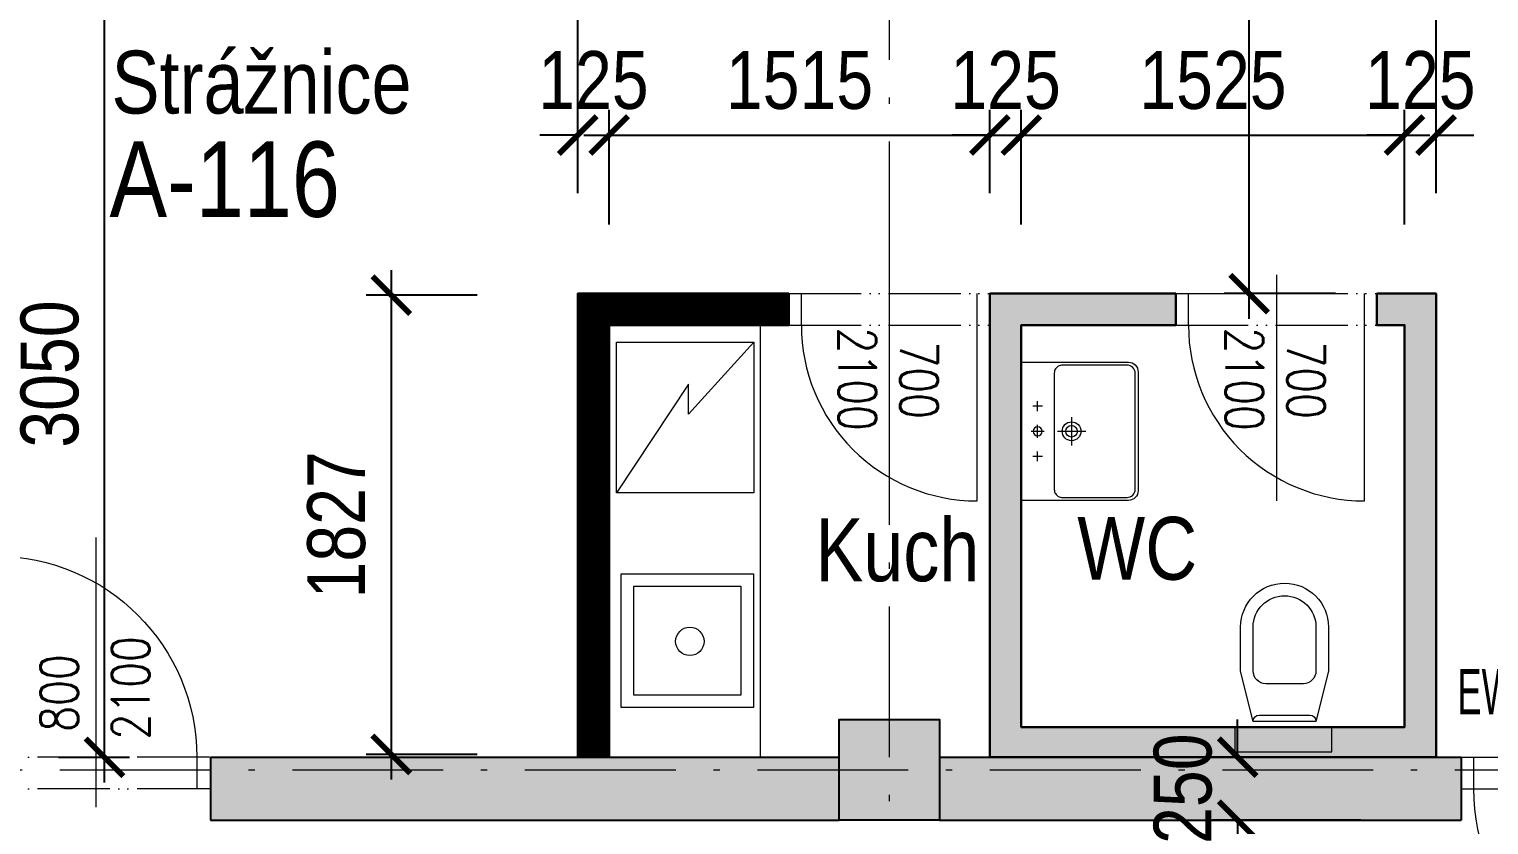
# Model space of a CAD drawing. Header units: millimetres. Extents: x 325046 to 1268204, y 1875583 to 2761998.
# Drawn here: x 708657 to 714463, y 2530674 to 2533840 of the extents above; entities that cross this region are included whole.
import ezdxf

# ---------------------------------------------------------------- set-up
doc = ezdxf.new("R2010")
doc.units = ezdxf.units.MM
doc.header["$LTSCALE"] = 100
doc.header["$PDMODE"] = 65
doc.linetypes.add('ACAD_ISO05W100', pattern=[33, 24, -3, 0, -3, 0, -3])
doc.linetypes.add('ACAD_ISO10W100', pattern=[18.5, 12, -3, 0.5, -3])
for name, color, linetype, lineweight, true_color in [('DVEŘE - POPIS', 7, 'Continuous', 5, 0x008a22), ('INTERIÉR', 7, 'Continuous', 5, 0xa65930), ('otvory', 7, 'Continuous', 20, 0xb30000), ('PO - dveře a odolnosti', 7, 'Continuous', 9, 0xc51645), ('PŘÍČKY - SDK', 7, 'Continuous', 30, 0x6a1174), ('SANITA  - NOVÁ', 7, 'Continuous', 13, 0x3f3fde)]:
    doc.layers.add(name, color=color, linetype=linetype, lineweight=lineweight, true_color=true_color)
for name, color, linetype in [('kóty 100', 5, 'Continuous'), ('PŘÍČKY - ZDĚNÉ', 4, 'Continuous'), ('ČÍSLO MÍSTNOSTI', 4, 'Continuous'), ('ŽB- SLOUPY', 3, 'Continuous')]:
    doc.layers.add(name, color=color, linetype=linetype)
for name, color, linetype, lineweight in [('Objekty - osy', 5, 'ACAD_ISO10W100', 20), ('ŠRAF-YTONG', 54, 'Continuous', 9), ('ŽB - Šraf-prefa', 253, 'Continuous', 13)]:
    doc.layers.add(name, color=color, linetype=linetype, lineweight=lineweight)
doc.layers.add('POPIS MÍSTNOSTÍ', color=7, linetype='Continuous', true_color=0x072bf2)
doc.layers.add('ŠRAF - SDK', color=7, linetype='Continuous', true_color=0xfbe0ee)
doc.styles.add('ARIAL NARROW', font='ARIALN.TTF')
doc.styles.add('FSIMPLEX', font='simplex.shx')
doc.dimstyles.new('100', dxfattribs={"dimscale": 100, "dimtxt": 2.3, "dimasz": 1.5, "dimexe": 1, "dimexo": 4, "dimgap": 1, "dimtad": 1, "dimdec": 0, "dimzin": 0, "dimdsep": 46, "dimtxsty": 'ARIAL NARROW', "dimblk": 'ARCHTICK', "dimcen": 4, "dimdle": 1, "dimclrd": 256, "dimclre": 256, "dimclrt": 7, "dimadec": 0, "dimazin": 0, "dimtfac": 1, "dimtdec": 0, "dimtix": 1, "dimtofl": 0, "dimtmove": 0, "dimatfit": 2, "dimldrblk": 'OBLIQUE', "dimfxl": 1, "dimtolj": 1, "dimtzin": 0, "dimlwd": -1, "dimlwe": -1, "dimarcsym": 1})

# ---------------------------------------------------------------- blocks, each defined once
blk = doc.blocks.new('_ARCHTICK')
at = {"color": 0, "linetype": 'ByBlock', "const_width": 0.15}
blk.add_lwpolyline([(-0.5, -0.5), (0.5, 0.5)], dxfattribs=at)
blk = doc.blocks.new('*D483')
at = {"layer": 'Defpoints', "color": 0, "ltscale": 100, "transparency": 16777216}
for p in [(713464.2, 2530942.7), (714353.7, 2530942.7), (714353.7, 2530692.7)]:
    blk.add_point(p, dxfattribs=at)
at = {"layer": 'kóty 100', "ltscale": 100, "transparency": 16777216}
for p, q in [((713464.2, 2530942.7), (713464.2, 2531092.7)), ((713953.7, 2530942.7), (713364.2, 2530942.7)), ((713953.7, 2530692.7), (713364.2, 2530692.7)), ((713464.2, 2530692.7), (713464.2, 2530542.7))]:
    blk.add_line(p, q, dxfattribs=at)
at = {"layer": 'kóty 100', "ltscale": 100, "transparency": 16777216, "xscale": 150, "yscale": 150, "zscale": 150}
for p, rotation in [((713464.2, 2530942.7), 270), ((713464.2, 2530692.7), 90)]:
    blk.add_blockref('_ARCHTICK', p, dxfattribs=dict(at, rotation=rotation))
at = {"layer": 'kóty 100', "color": 7, "ltscale": 100, "transparency": 16777216, "insert": (713246.8, 2530817.7), "char_height": 230, "attachment_point": 5, "rotation": 90, "style": 'ARIAL NARROW'}
blk.add_mtext('\\A1;250', dxfattribs=at)
blk = doc.blocks.new('_Oblique')
at = {"color": 0, "lineweight": -2}
blk.add_line((-0.5, -0.5), (0.5, 0.5), dxfattribs=at)
blk = doc.blocks.new('*D484')
at = {"layer": 'Defpoints', "color": 0, "ltscale": 100, "transparency": 16777216}
for p in [(713510.1, 2536047.7), (714050.3, 2536047.7), (714253.5, 2532787.7)]:
    blk.add_point(p, dxfattribs=at)
at = {"layer": 'kóty 100', "ltscale": 100, "transparency": 16777216}
for p, q in [((713510.1, 2532687.7), (713510.1, 2536147.7)), ((713650.3, 2536047.7), (713410.1, 2536047.7)), ((713853.5, 2532787.7), (713410.1, 2532787.7))]:
    blk.add_line(p, q, dxfattribs=at)
at = {"layer": 'kóty 100', "ltscale": 100, "transparency": 16777216, "xscale": 150, "yscale": 150, "zscale": 150}
for p, rotation in [((713510.1, 2536047.7), 90), ((713510.1, 2532787.7), 270)]:
    blk.add_blockref('_ARCHTICK', p, dxfattribs=dict(at, rotation=rotation))
at = {"layer": 'kóty 100', "color": 7, "ltscale": 100, "transparency": 16777216, "insert": (713235.7, 2534428.8), "char_height": 230, "attachment_point": 5, "rotation": 90, "style": 'ARIAL NARROW'}
blk.add_mtext('\\A1;3260', dxfattribs=at)
blk = doc.blocks.new('A$C2DA8013F')
at = {"layer": 'otvory', "linetype": 'ACAD_ISO05W100', "ltscale": 0.12}
for p, q in [((874.6, 0), (874.6, 900)), ((999.6, 0), (999.6, 900))]:
    blk.add_line(p, q, dxfattribs=at)
at = {"layer": 'otvory'}
for p, q in [((74.6, 850), (999.6, 850)), ((874.6, 50), (999.6, 50))]:
    blk.add_line(p, q, dxfattribs=at)
at = {"layer": 'otvory', "ltscale": 2, "transparency": 33554687}
blk.add_line((1073.7, 450), (0, 450), dxfattribs=at)
blk.add_arc((874.6, 850), 800, 180, 270, dxfattribs=at)
blk = doc.blocks.new('*D1523')
at = {"layer": 'Defpoints', "color": 0, "ltscale": 100, "transparency": 16777216}
for p in [(712278.7, 2530692.7), (714353.7, 2530692.7), (712278.7, 2529744.4)]:
    blk.add_point(p, dxfattribs=at)
at = {"layer": 'kóty 100', "ltscale": 100, "transparency": 16777216}
for p, q in [((712278.7, 2530292.7), (712278.7, 2529644.4)), ((714353.7, 2530292.7), (714353.7, 2529644.4)), ((714453.7, 2529744.4), (712178.7, 2529744.4))]:
    blk.add_line(p, q, dxfattribs=at)
at = {"layer": 'kóty 100', "ltscale": 100, "transparency": 16777216, "xscale": 150, "yscale": 150, "zscale": 150, "rotation": 180}
blk.add_blockref('_ARCHTICK', (712278.7, 2529744.4), dxfattribs=at)
at = {"layer": 'kóty 100', "ltscale": 100, "transparency": 16777216, "xscale": 150, "yscale": 150, "zscale": 150}
blk.add_blockref('_ARCHTICK', (714353.7, 2529744.4), dxfattribs=at)
at = {"layer": 'kóty 100', "color": 7, "ltscale": 100, "transparency": 16777216, "insert": (713316.2, 2529961.8), "char_height": 230, "attachment_point": 5, "style": 'ARIAL NARROW'}
blk.add_mtext('\\A1;2075', dxfattribs=at)
blk = doc.blocks.new('*D1524')
at = {"layer": 'Defpoints', "color": 0, "ltscale": 100, "transparency": 16777216}
for p in [(709377.7, 2530692.7), (711878.7, 2530692.7), (709377.7, 2529744.4)]:
    blk.add_point(p, dxfattribs=at)
at = {"layer": 'kóty 100', "ltscale": 100, "transparency": 16777216}
for p, q in [((709377.7, 2530292.7), (709377.7, 2529644.4)), ((711878.7, 2530292.7), (711878.7, 2529644.4)), ((711978.7, 2529744.4), (709277.7, 2529744.4))]:
    blk.add_line(p, q, dxfattribs=at)
at = {"layer": 'kóty 100', "ltscale": 100, "transparency": 16777216, "xscale": 150, "yscale": 150, "zscale": 150, "rotation": 180}
blk.add_blockref('_ARCHTICK', (709377.7, 2529744.4), dxfattribs=at)
at = {"layer": 'kóty 100', "ltscale": 100, "transparency": 16777216, "xscale": 150, "yscale": 150, "zscale": 150}
blk.add_blockref('_ARCHTICK', (711878.7, 2529744.4), dxfattribs=at)
at = {"layer": 'kóty 100', "color": 7, "ltscale": 100, "transparency": 16777216, "insert": (710628.2, 2529961.8), "char_height": 230, "attachment_point": 5, "style": 'ARIAL NARROW'}
blk.add_mtext('\\A1;2501', dxfattribs=at)
blk = doc.blocks.new('*D1525')
at = {"layer": 'Defpoints', "color": 0, "ltscale": 100, "transparency": 16777216}
for p in [(708473.7, 2530692.7), (709373.7, 2530692.7), (708473.7, 2529744.4)]:
    blk.add_point(p, dxfattribs=at)
at = {"layer": 'kóty 100', "ltscale": 100, "transparency": 16777216}
for p, q in [((708473.7, 2530292.7), (708473.7, 2529644.4)), ((709373.7, 2530292.7), (709373.7, 2529644.4)), ((709473.7, 2529744.4), (708373.7, 2529744.4))]:
    blk.add_line(p, q, dxfattribs=at)
at = {"layer": 'kóty 100', "ltscale": 100, "transparency": 16777216, "xscale": 150, "yscale": 150, "zscale": 150, "rotation": 180}
blk.add_blockref('_ARCHTICK', (708473.7, 2529744.4), dxfattribs=at)
at = {"layer": 'kóty 100', "ltscale": 100, "transparency": 16777216, "xscale": 150, "yscale": 150, "zscale": 150}
blk.add_blockref('_ARCHTICK', (709373.7, 2529744.4), dxfattribs=at)
at = {"layer": 'kóty 100', "color": 7, "ltscale": 100, "transparency": 16777216, "insert": (708923.7, 2529961.8), "char_height": 230, "attachment_point": 5, "style": 'ARIAL NARROW'}
blk.add_mtext('\\A1;900', dxfattribs=at)
blk = doc.blocks.new('A$C2DFD14CC')
at = {"layer": 'otvory', "linetype": 'ACAD_ISO05W100', "ltscale": 0.12}
for p, q in [((75, 0), (75, 800)), ((200, 0), (200, 800))]:
    blk.add_line(p, q, dxfattribs=at)
at = {"layer": 'otvory'}
for p, q in [((900, 750), (75, 750)), ((200, 50), (75, 50))]:
    blk.add_line(p, q, dxfattribs=at)
at = {"layer": 'otvory', "ltscale": 2, "transparency": 33554687}
blk.add_line((0, 400), (900, 400), dxfattribs=at)
blk.add_arc((200, 750), 700, 270, 0, dxfattribs=at)
blk = doc.blocks.new('umyvadlo')
for points in [[(-100, -84.5), (-100, -65), (-100, -45.5)], [(0, -38.8), (0, -91.2)], [(100, -84.5), (100, -65), (100, -45.5)], [(-80.5, -65), (-100, -65), (-119.5, -65)], [(26.2, -65), (-26.2, -65)], [(119.5, -65), (100, -65), (80.5, -65)], [(0, -143.8), (0, -256.2)], [(-56.2, -200), (56.2, -200)]]:
    blk.add_lwpolyline(points)
for points in [[(275, 0), (275, 0), (-275, 0), (-275, 0)], [(-275, 0), (-275, 0), (-275, -418.8), (-275, -418.8)], [(275, -418.8), (275, -418.8), (275, 0), (275, 0)], [(-275, -418.8), (-275, -418.8), (-275, -427.1), (-275, -427.1)], [(-275, -427.1), (-274.5, -436.8), (-270.6, -446.1), (-263.9, -453.1)], [(-263.9, -453.1), (-256.6, -460.7), (-246.3, -465), (-235.7, -465)], [(235.7, -465), (246.2, -465), (256.6, -460.7), (263.9, -453.1)], [(263.9, -453.1), (270.6, -446.1), (274.5, -436.8), (275, -427.1)], [(275, -427.1), (275, -427.1), (275, -418.8), (275, -418.8)], [(-235.7, -465), (-235.7, -465), (0, -465), (0, -465)], [(0, -465), (0, -465), (235.7, -465), (235.7, -465)]]:
    blk.add_open_spline(points, degree=3)
for points, knots in [([(17.5, -65), (17.5, -55.3), (9.7, -47.5), (0, -47.5), (-9.7, -47.5), (-17.5, -55.3), (-17.5, -65), (-17.5, -74.7), (-9.7, -82.5), (0, -82.5), (9.7, -82.5), (17.5, -74.7), (17.5, -65)], [0, 0, 0, 0, 1, 1, 1, 2, 2, 2, 3, 3, 3, 4, 4, 4, 4]), ([(0, -453.3), (0, -453.3), (231, -453.3), (231, -453.3), (248.9, -453.3), (263.3, -438.4), (263.3, -420.6), (263.3, -420.6), (263.3, -170.8), (263.3, -170.8), (263.3, -170.8), (263.3, -164.8), (263.3, -164.8), (263.3, -158.4), (262.3, -152.5), (259, -147), (256.3, -142.6), (252.5, -138.7), (248.1, -135.9), (243.2, -132.8), (237.7, -131.5), (231.9, -131.4), (231.9, -131.4), (231.9, -131.4), (231.9, -131.4), (231.9, -131.4), (0, -131.4), (0, -131.4), (0, -131.4), (0, -131.4), (0, -131.4), (0, -131.4), (-231.9, -131.4), (-231.9, -131.4), (-231.9, -131.4), (-231.9, -131.4), (-231.9, -131.4), (-237.7, -131.5), (-243.2, -132.8), (-248.1, -135.9), (-252.5, -138.7), (-256.3, -142.6), (-259, -147), (-262.3, -152.5), (-263.3, -158.4), (-263.3, -164.8), (-263.3, -164.8), (-263.3, -170.8), (-263.3, -170.8), (-263.3, -170.8), (-263.3, -420.6), (-263.3, -420.6), (-263.3, -438.4), (-248.9, -453.3), (-231, -453.3), (-231, -453.3), (0, -453.3), (0, -453.3)], [0, 0, 0, 0, 1, 1, 1, 2, 2, 2, 3, 3, 3, 4, 4, 4, 5, 5, 5, 6, 6, 6, 7, 7, 7, 8, 8, 8, 9, 9, 9, 10, 10, 10, 11, 11, 11, 12, 12, 12, 13, 13, 13, 14, 14, 14, 15, 15, 15, 16, 16, 16, 17, 17, 17, 18, 18, 18, 19, 19, 19, 19]), ([(-37.5, -200), (-37.5, -179.3), (-20.7, -162.5), (0, -162.5), (20.7, -162.5), (37.5, -179.3), (37.5, -200), (37.5, -220.7), (20.7, -237.5), (0, -237.5), (-20.7, -237.5), (-37.5, -220.7), (-37.5, -200)], [0, 0, 0, 0, 1, 1, 1, 2, 2, 2, 3, 3, 3, 4, 4, 4, 4]), ([(-23, -200), (-23, -187.3), (-12.7, -177), (0, -177), (12.7, -177), (23, -187.3), (23, -200), (23, -212.7), (12.7, -223), (0, -223), (-12.7, -223), (-23, -212.7), (-23, -200)], [0, 0, 0, 0, 1, 1, 1, 2, 2, 2, 3, 3, 3, 4, 4, 4, 4])]:
    blk.add_open_spline(points, degree=3, knots=knots)
blk = doc.blocks.new('A$C32F32A5B')
at = {"layer": 'SANITA  - NOVÁ', "ltscale": 2, "transparency": 33554687}
for p, q in [((0, 0), (0, 98.3)), ((0, 98.3), (386.6, 98.3)), ((386.6, 98.3), (386.6, 0)), ((386.6, 0), (0, 0))]:
    blk.add_line(p, q, dxfattribs=at)
for points in [[(313.1, 120.8), (363.1, 320.8), (363.1, 495.8, 1), (13.1, 495.8), (13.1, 320.8), (63.1, 120.8)], [(113.1, 270.8), (263.1, 270.8, 0.41), (313.1, 320.8), (313.1, 495.8, 1), (63.1, 495.8), (63.1, 320.8, 0.41), (113.1, 270.8)], [(63.1, 120.8), (313.1, 120.8, 0.41), (288.1, 145.8), (88.1, 145.8, 0.41), (63.1, 120.8)]]:
    blk.add_lwpolyline(points, format="xyb", dxfattribs=at)
blk = doc.blocks.new('*D1576')
at = {"layer": 'Defpoints', "color": 0, "linetype": 'ByBlock', "ltscale": 100, "transparency": 16777216}
for p in [(708373.7, 2534835.6), (708373.7, 2533992.7), (710838.7, 2532787.7)]:
    blk.add_point(p, dxfattribs=at)
at = {"layer": 'kóty 100', "linetype": 'ByBlock', "ltscale": 100, "transparency": 16777216}
for p, q in [((708373.7, 2534392.7), (708373.7, 2534935.6)), ((710838.7, 2533187.7), (710838.7, 2534935.6)), ((710938.7, 2534835.6), (708273.7, 2534835.6))]:
    blk.add_line(p, q, dxfattribs=at)
at = {"layer": 'kóty 100', "linetype": 'ByBlock', "ltscale": 100, "transparency": 16777216, "xscale": 150, "yscale": 150, "zscale": 150, "rotation": 180}
blk.add_blockref('_ARCHTICK', (708373.7, 2534835.6), dxfattribs=at)
at = {"layer": 'kóty 100', "linetype": 'ByBlock', "ltscale": 100, "transparency": 16777216, "xscale": 150, "yscale": 150, "zscale": 150}
blk.add_blockref('_ARCHTICK', (710838.7, 2534835.6), dxfattribs=at)
at = {"layer": 'kóty 100', "color": 7, "linetype": 'ByBlock', "ltscale": 100, "transparency": 16777216, "insert": (709606.2, 2535053.1), "char_height": 230, "attachment_point": 5, "style": 'ARIAL NARROW'}
blk.add_mtext('\\A1;2465', dxfattribs=at)
blk = doc.blocks.new('*D1577')
at = {"layer": 'Defpoints', "color": 0, "linetype": 'ByBlock', "ltscale": 100, "transparency": 16777216}
for p in [(714253.5, 2534835.6), (710838.7, 2532787.7), (714253.5, 2532787.7)]:
    blk.add_point(p, dxfattribs=at)
at = {"layer": 'kóty 100', "linetype": 'ByBlock', "ltscale": 100, "transparency": 16777216}
for p, q in [((710838.7, 2533187.7), (710838.7, 2534935.6)), ((714253.5, 2533187.7), (714253.5, 2534935.6)), ((710738.7, 2534835.6), (714353.5, 2534835.6))]:
    blk.add_line(p, q, dxfattribs=at)
at = {"layer": 'kóty 100', "linetype": 'ByBlock', "ltscale": 100, "transparency": 16777216, "xscale": 150, "yscale": 150, "zscale": 150, "rotation": 180}
blk.add_blockref('_ARCHTICK', (710838.7, 2534835.6), dxfattribs=at)
at = {"layer": 'kóty 100', "linetype": 'ByBlock', "ltscale": 100, "transparency": 16777216, "xscale": 150, "yscale": 150, "zscale": 150}
blk.add_blockref('_ARCHTICK', (714253.5, 2534835.6), dxfattribs=at)
at = {"layer": 'kóty 100', "color": 7, "linetype": 'ByBlock', "ltscale": 100, "transparency": 16777216, "insert": (712546.1, 2535053.1), "char_height": 230, "attachment_point": 5, "style": 'ARIAL NARROW'}
blk.add_mtext('\\A1;3415', dxfattribs=at)
blk = doc.blocks.new('*D1578')
at = {"layer": 'Defpoints', "color": 0, "linetype": 'ByBlock', "ltscale": 100, "transparency": 16777216}
for p in [(715353.7, 2534835.6), (714253.5, 2532787.7), (715353.7, 2532450.6)]:
    blk.add_point(p, dxfattribs=at)
at = {"layer": 'kóty 100', "linetype": 'ByBlock', "ltscale": 100, "transparency": 16777216}
for p, q in [((714253.5, 2533187.7), (714253.5, 2534935.6)), ((715353.7, 2532850.6), (715353.7, 2534935.6)), ((714153.5, 2534835.6), (715453.7, 2534835.6))]:
    blk.add_line(p, q, dxfattribs=at)
at = {"layer": 'kóty 100', "linetype": 'ByBlock', "ltscale": 100, "transparency": 16777216, "xscale": 150, "yscale": 150, "zscale": 150, "rotation": 180}
blk.add_blockref('_ARCHTICK', (714253.5, 2534835.6), dxfattribs=at)
at = {"layer": 'kóty 100', "linetype": 'ByBlock', "ltscale": 100, "transparency": 16777216, "xscale": 150, "yscale": 150, "zscale": 150}
blk.add_blockref('_ARCHTICK', (715353.7, 2534835.6), dxfattribs=at)
at = {"layer": 'kóty 100', "color": 7, "linetype": 'ByBlock', "ltscale": 100, "transparency": 16777216, "insert": (714803.6, 2535053.1), "char_height": 230, "attachment_point": 5, "style": 'ARIAL NARROW'}
blk.add_mtext('\\A1;1100', dxfattribs=at)
blk = doc.blocks.new('*D1579')
at = {"layer": 'Defpoints', "color": 0, "linetype": 'ByBlock', "ltscale": 100, "transparency": 16777216}
for p in [(710963.7, 2533418.7), (710838.7, 2532787.7), (710963.7, 2532662.7)]:
    blk.add_point(p, dxfattribs=at)
at = {"layer": 'kóty 100', "linetype": 'ByBlock', "ltscale": 100, "transparency": 16777216}
for p, q in [((710838.7, 2533187.7), (710838.7, 2533518.7)), ((710963.7, 2533062.7), (710963.7, 2533518.7)), ((710838.7, 2533418.7), (710688.7, 2533418.7)), ((710963.7, 2533418.7), (711113.7, 2533418.7))]:
    blk.add_line(p, q, dxfattribs=at)
at = {"layer": 'kóty 100', "linetype": 'ByBlock', "ltscale": 100, "transparency": 16777216, "xscale": 150, "yscale": 150, "zscale": 150}
blk.add_blockref('_ARCHTICK', (710838.7, 2533418.7), dxfattribs=at)
at = {"layer": 'kóty 100', "linetype": 'ByBlock', "ltscale": 100, "transparency": 16777216, "xscale": 150, "yscale": 150, "zscale": 150, "rotation": 180}
blk.add_blockref('_ARCHTICK', (710963.7, 2533418.7), dxfattribs=at)
at = {"layer": 'kóty 100', "color": 7, "linetype": 'ByBlock', "ltscale": 100, "transparency": 16777216, "insert": (710901.2, 2533636.1), "char_height": 230, "attachment_point": 5, "style": 'ARIAL NARROW'}
blk.add_mtext('\\A1;125', dxfattribs=at)
blk = doc.blocks.new('*D1580')
at = {"layer": 'Defpoints', "color": 0, "linetype": 'ByBlock', "ltscale": 100, "transparency": 16777216}
for p in [(712478.5, 2533418.7), (712478.5, 2532787.7), (710963.7, 2532662.7)]:
    blk.add_point(p, dxfattribs=at)
at = {"layer": 'kóty 100', "linetype": 'ByBlock', "ltscale": 100, "transparency": 16777216}
for p, q in [((710963.7, 2533062.7), (710963.7, 2533518.7)), ((712478.5, 2533187.7), (712478.5, 2533518.7)), ((710863.7, 2533418.7), (712578.5, 2533418.7))]:
    blk.add_line(p, q, dxfattribs=at)
at = {"layer": 'kóty 100', "linetype": 'ByBlock', "ltscale": 100, "transparency": 16777216, "xscale": 150, "yscale": 150, "zscale": 150, "rotation": 180}
blk.add_blockref('_ARCHTICK', (710963.7, 2533418.7), dxfattribs=at)
at = {"layer": 'kóty 100', "linetype": 'ByBlock', "ltscale": 100, "transparency": 16777216, "xscale": 150, "yscale": 150, "zscale": 150}
blk.add_blockref('_ARCHTICK', (712478.5, 2533418.7), dxfattribs=at)
at = {"layer": 'kóty 100', "color": 7, "linetype": 'ByBlock', "ltscale": 100, "transparency": 16777216, "insert": (711721.1, 2533636.1), "char_height": 230, "attachment_point": 5, "style": 'ARIAL NARROW'}
blk.add_mtext('\\A1;1515', dxfattribs=at)
blk = doc.blocks.new('*D1581')
at = {"layer": 'Defpoints', "color": 0, "linetype": 'ByBlock', "ltscale": 100, "transparency": 16777216}
for p in [(712603.5, 2533418.7), (712478.5, 2532787.7), (712603.5, 2532662.7)]:
    blk.add_point(p, dxfattribs=at)
at = {"layer": 'kóty 100', "linetype": 'ByBlock', "ltscale": 100, "transparency": 16777216}
for p, q in [((712478.5, 2533187.7), (712478.5, 2533518.7)), ((712603.5, 2533062.7), (712603.5, 2533518.7)), ((712478.5, 2533418.7), (712328.5, 2533418.7)), ((712603.5, 2533418.7), (712753.5, 2533418.7))]:
    blk.add_line(p, q, dxfattribs=at)
at = {"layer": 'kóty 100', "linetype": 'ByBlock', "ltscale": 100, "transparency": 16777216, "xscale": 150, "yscale": 150, "zscale": 150}
blk.add_blockref('_ARCHTICK', (712478.5, 2533418.7), dxfattribs=at)
at = {"layer": 'kóty 100', "linetype": 'ByBlock', "ltscale": 100, "transparency": 16777216, "xscale": 150, "yscale": 150, "zscale": 150, "rotation": 180}
blk.add_blockref('_ARCHTICK', (712603.5, 2533418.7), dxfattribs=at)
at = {"layer": 'kóty 100', "color": 7, "linetype": 'ByBlock', "ltscale": 100, "transparency": 16777216, "insert": (712541, 2533636.1), "char_height": 230, "attachment_point": 5, "style": 'ARIAL NARROW'}
blk.add_mtext('\\A1;125', dxfattribs=at)
blk = doc.blocks.new('*D1582')
at = {"layer": 'Defpoints', "color": 0, "linetype": 'ByBlock', "ltscale": 100, "transparency": 16777216}
for p in [(714128.5, 2533418.7), (712603.5, 2532662.7), (714128.5, 2532662.7)]:
    blk.add_point(p, dxfattribs=at)
at = {"layer": 'kóty 100', "linetype": 'ByBlock', "ltscale": 100, "transparency": 16777216}
for p, q in [((712603.5, 2533062.7), (712603.5, 2533518.7)), ((714128.5, 2533062.7), (714128.5, 2533518.7)), ((712503.5, 2533418.7), (714228.5, 2533418.7))]:
    blk.add_line(p, q, dxfattribs=at)
at = {"layer": 'kóty 100', "linetype": 'ByBlock', "ltscale": 100, "transparency": 16777216, "xscale": 150, "yscale": 150, "zscale": 150, "rotation": 180}
blk.add_blockref('_ARCHTICK', (712603.5, 2533418.7), dxfattribs=at)
at = {"layer": 'kóty 100', "linetype": 'ByBlock', "ltscale": 100, "transparency": 16777216, "xscale": 150, "yscale": 150, "zscale": 150}
blk.add_blockref('_ARCHTICK', (714128.5, 2533418.7), dxfattribs=at)
at = {"layer": 'kóty 100', "color": 7, "linetype": 'ByBlock', "ltscale": 100, "transparency": 16777216, "insert": (713366, 2533636.1), "char_height": 230, "attachment_point": 5, "style": 'ARIAL NARROW'}
blk.add_mtext('\\A1;1525', dxfattribs=at)
blk = doc.blocks.new('*D1583')
at = {"layer": 'Defpoints', "color": 0, "linetype": 'ByBlock', "ltscale": 100, "transparency": 16777216}
for p in [(714253.5, 2533418.7), (714253.5, 2532787.7), (714128.5, 2532662.7)]:
    blk.add_point(p, dxfattribs=at)
at = {"layer": 'kóty 100', "linetype": 'ByBlock', "ltscale": 100, "transparency": 16777216}
for p, q in [((714128.5, 2533062.7), (714128.5, 2533518.7)), ((714253.5, 2533187.7), (714253.5, 2533518.7)), ((714128.5, 2533418.7), (713978.5, 2533418.7)), ((714253.5, 2533418.7), (714403.5, 2533418.7))]:
    blk.add_line(p, q, dxfattribs=at)
at = {"layer": 'kóty 100', "linetype": 'ByBlock', "ltscale": 100, "transparency": 16777216, "xscale": 150, "yscale": 150, "zscale": 150}
blk.add_blockref('_ARCHTICK', (714128.5, 2533418.7), dxfattribs=at)
at = {"layer": 'kóty 100', "linetype": 'ByBlock', "ltscale": 100, "transparency": 16777216, "xscale": 150, "yscale": 150, "zscale": 150, "rotation": 180}
blk.add_blockref('_ARCHTICK', (714253.5, 2533418.7), dxfattribs=at)
at = {"layer": 'kóty 100', "color": 7, "linetype": 'ByBlock', "ltscale": 100, "transparency": 16777216, "insert": (714191, 2533636.1), "char_height": 230, "attachment_point": 5, "style": 'ARIAL NARROW'}
blk.add_mtext('\\A1;125', dxfattribs=at)
blk = doc.blocks.new('*D1584')
at = {"layer": 'Defpoints', "color": 0, "linetype": 'ByBlock', "ltscale": 100, "transparency": 16777216}
for p in [(710838.7, 2532781.4), (710096.8, 2530953.9), (710838.7, 2530953.9)]:
    blk.add_point(p, dxfattribs=at)
at = {"layer": 'kóty 100', "linetype": 'ByBlock', "ltscale": 100, "transparency": 16777216}
for p, q in [((710096.8, 2532881.4), (710096.8, 2530853.9)), ((710438.7, 2532781.4), (709996.8, 2532781.4)), ((710438.7, 2530953.9), (709996.8, 2530953.9))]:
    blk.add_line(p, q, dxfattribs=at)
at = {"layer": 'kóty 100', "linetype": 'ByBlock', "ltscale": 100, "transparency": 16777216, "xscale": 150, "yscale": 150, "zscale": 150}
for p, rotation in [((710096.8, 2532781.4), 90), ((710096.8, 2530953.9), 270)]:
    blk.add_blockref('_ARCHTICK', p, dxfattribs=dict(at, rotation=rotation))
at = {"layer": 'kóty 100', "color": 7, "linetype": 'ByBlock', "ltscale": 100, "transparency": 16777216, "insert": (709879.4, 2531867.6), "char_height": 230, "attachment_point": 5, "rotation": 90, "style": 'ARIAL NARROW'}
blk.add_mtext('\\A1;1827', dxfattribs=at)
blk = doc.blocks.new('*D1590')
at = {"layer": 'Defpoints', "color": 0, "linetype": 'ByBlock', "ltscale": 100, "transparency": 16777216}
for p in [(708373.7, 2533992.7), (708956.2, 2533992.7), (708373.7, 2530942.7)]:
    blk.add_point(p, dxfattribs=at)
at = {"layer": 'kóty 100', "linetype": 'ByBlock', "ltscale": 100, "transparency": 16777216}
for p, q in [((708956.2, 2530842.7), (708956.2, 2534092.7)), ((708773.7, 2533992.7), (709056.2, 2533992.7)), ((708773.7, 2530942.7), (709056.2, 2530942.7))]:
    blk.add_line(p, q, dxfattribs=at)
at = {"layer": 'kóty 100', "linetype": 'ByBlock', "ltscale": 100, "transparency": 16777216, "xscale": 150, "yscale": 150, "zscale": 150}
for p, rotation in [((708956.2, 2533992.7), 90), ((708956.2, 2530942.7), 270)]:
    blk.add_blockref('_ARCHTICK', p, dxfattribs=dict(at, rotation=rotation))
at = {"layer": 'kóty 100', "color": 7, "linetype": 'ByBlock', "ltscale": 100, "transparency": 16777216, "insert": (708738.8, 2532467.7), "char_height": 230, "attachment_point": 5, "rotation": 90, "style": 'ARIAL NARROW'}
blk.add_mtext('\\A1;3050', dxfattribs=at)

msp = doc.modelspace()

# ---------------------------------------------------------------- hatches: boundary and pattern name
at = {"layer": 'ŠRAF - SDK', "ltscale": 100}
h = msp.add_hatch(dxfattribs=at)
h.set_pattern_fill('ANSI31', color=256, style=2)
h.set_pattern_definition([(45, (1497.2986, -499.3877), (-2.2450640303, 2.2450640303), [])])
h.paths.add_polyline_path([(710838.7, 2530942.7), (710963.7, 2530942.7), (710963.7, 2532662.7), (711678.7, 2532662.7), (711678.7, 2532787.7), (710838.7, 2532787.7)])
h = msp.add_hatch(color=256, dxfattribs=at)
h.dxf.hatch_style = 2
h.set_gradient(color1=(251, 224, 238), color2=(251, 225, 239), one_color=1)
h.paths.add_polyline_path([(712478.5, 2530942.7), (714253.5, 2530942.7), (714253.5, 2532787.7), (714018.5, 2532787.7), (714018.5, 2532662.7), (714128.5, 2532662.7), (714128.5, 2531062.7), (712603.5, 2531062.7), (712603.5, 2532662.7), (713218.5, 2532662.7), (713218.5, 2532787.7), (712478.5, 2532787.7)])
at = {"layer": 'ŠRAF-YTONG', "linetype": 'ByBlock', "ltscale": 100, "true_color": 0x919191}
h = msp.add_hatch(color=252, dxfattribs=at)
h.dxf.hatch_style = 1
h.paths.add_polyline_path([(711878.7, 2530942.7), (709377.7, 2530942.7), (709377.7, 2530692.7), (711878.7, 2530692.7)])
h = msp.add_hatch(color=252, dxfattribs=at)
h.dxf.hatch_style = 1
h.paths.add_polyline_path([(714353.7, 2530942.7), (712278.7, 2530942.7), (712278.7, 2530692.7), (714353.7, 2530692.7)])
at = {"layer": 'ŽB - Šraf-prefa'}
h = msp.add_hatch(color=256, dxfattribs=at)
h.dxf.hatch_style = 1
h.paths.add_polyline_path([(712278.7, 2530692.7), (711878.7, 2530692.7), (711878.7, 2531092.7), (712278.7, 2531092.7)])

# ---------------------------------------------------------------- linework, layer by layer
at = {"layer": 'INTERIÉR'}
msp.add_lwpolyline([(711564.4, 2532662.7), (711564.4, 2530942.7), (710963.7, 2530942.7), (710963.7, 2532662.7)], close=True, dxfattribs=at)
at = {"layer": 'Objekty - osy', "ltscale": 0.5}
for points in [[(712078.7, 2469892.7), (712078.7, 2567892.7)], [(705078.7, 2530892.7), (719078.7, 2530892.7)]]:
    msp.add_lwpolyline(points, dxfattribs=at)
at = {"layer": 'PŘÍČKY - SDK'}
for points in [[(711678.7, 2532787.7), (711678.7, 2532662.7), (710963.7, 2532662.7), (710963.7, 2530942.7), (710838.7, 2530942.7), (710838.7, 2532787.7)], [(713218.5, 2532787.7), (713218.5, 2532662.7), (712603.5, 2532662.7), (712603.5, 2531062.7), (714128.5, 2531062.7), (714128.5, 2532662.7), (714018.5, 2532662.7), (714018.5, 2532787.7), (714253.5, 2532787.7), (714253.5, 2530942.7), (712478.5, 2530942.7), (712478.5, 2532787.7)]]:
    msp.add_lwpolyline(points, close=True, dxfattribs=at)
at = {"layer": 'PŘÍČKY - ZDĚNÉ'}
for points in [[(709377.7, 2530942.7), (711878.7, 2530942.7)], [(709377.7, 2530942.7), (709377.7, 2530692.7)], [(712278.7, 2530942.7), (714353.7, 2530942.7)], [(714353.7, 2530942.7), (714353.7, 2530692.7)], [(709377.7, 2530692.7), (711878.7, 2530692.7)], [(712278.7, 2530692.7), (714353.7, 2530692.7)]]:
    msp.add_lwpolyline(points, dxfattribs=at)
at = {"layer": 'SANITA  - NOVÁ', "ltscale": 100}
msp.add_lwpolyline([(711539.6, 2532594.7), (711539.6, 2531994.7), (710992.5, 2531994.7), (710992.5, 2532594.7), (711539.6, 2532594.7), (711279.2, 2532307.8), (711279.2, 2532427.5), (710992.5, 2531994.7)], dxfattribs=at)
at = {"layer": 'SANITA  - NOVÁ'}
for points in [[(711012.1, 2531140.5), (711012.1, 2531673.2), (711538, 2531673.2), (711538, 2531140.5)], [(711062.1, 2531190.5), (711062.1, 2531623.2), (711488, 2531623.2), (711488, 2531190.5)]]:
    msp.add_lwpolyline(points, close=True, dxfattribs=at)
msp.add_circle((711284.9, 2531403.8), 56.5, dxfattribs=at)
at = {"layer": 'ŽB- SLOUPY'}
msp.add_lwpolyline([(712278.7, 2530692.7), (711878.7, 2530692.7), (711878.7, 2531092.7), (712278.7, 2531092.7)], close=True, dxfattribs=at)

# ---------------------------------------------------------------- block references
at = {"layer": 'otvory', "rotation": 270.0000000000001}
for p in [(711678.5, 2532862.7), (713218.5, 2532862.7)]:
    msp.add_blockref('A$C2DFD14CC', p, dxfattribs=at)
at = {"layer": 'otvory', "xscale": -1}
for p, rotation in [((709373.6, 2531817.4), 90), ((714353.7, 2529943.1), 270)]:
    msp.add_blockref('A$C2DA8013F', p, dxfattribs=dict(at, rotation=rotation))
at = {"layer": 'SANITA  - NOVÁ', "xscale": -1, "rotation": 90.00020335856384}
msp.add_blockref('umyvadlo', (712603.5, 2532239.9), dxfattribs=at)
at = {"layer": 'SANITA  - NOVÁ', "xscale": -1}
msp.add_blockref('A$C32F32A5B', (713839, 2530964.8), dxfattribs=at)

# ---------------------------------------------------------------- texts
at = {"layer": 'DVEŘE - POPIS', "style": 'FSIMPLEX', "width": 0.8}
for s, rotation, p in [('2100', 270, (711876, 2532653)), ('2100', 270, (713416, 2532653)), ('700', 270, (712121.5, 2532597.5)), ('700', 270, (713661.5, 2532597.5)), ('2100', 90, (709135, 2531013.3)), ('800', 90, (708851, 2531044.2))]:
    msp.add_text(s, height=150, rotation=rotation, dxfattribs=at).set_placement(p)
at = {"layer": 'PO - dveře a odolnosti', "insert": (714338.6, 2531294.1, 0), "char_height": 180, "width": 3905.887, "attachment_point": 1, "style": 'ARIAL NARROW'}
msp.add_mtext('\\A1;{\\W0.7;EW 30 DP3+C}', dxfattribs=at)
at = {"layer": 'POPIS MÍSTNOSTÍ', "style": 'ARIAL NARROW'}
for s, p in [('Strážnice', (708984.1, 2533504.4)), ('Kuch', (711783.9, 2531643.2)), ('WC', (712826.2, 2531649.3))]:
    msp.add_text(s, height=250, rotation=360, dxfattribs=at).set_placement(p)
at = {"layer": 'ČÍSLO MÍSTNOSTI', "style": 'ARIAL NARROW'}
msp.add_text('A-116', height=300, dxfattribs=at).set_placement((708976, 2533093))

# ---------------------------------------------------------------- dimensions: what is measured, and where the dimension line sits
at = {"layer": 'kóty 100', "ltscale": 100}
dim = msp.add_linear_dim(base=(713510.1, 2536047.7), p1=(714253.5, 2532787.7), p2=(714050.3, 2536047.7), angle=90, dimstyle='100', override={"dimtmove": 1}, dxfattribs=at)
dim.commit()
dim.dimension.update_dxf_attribs({"geometry": '*D484', "text_midpoint": (713453.1, 2534428.8), "dimtype": 160})
at = {"layer": 'kóty 100', "linetype": 'ByBlock', "ltscale": 100}
for base, p2, picture, middle in [((708373.7, 2534835.6), (708373.7, 2533992.7), '*D1576', (709606.2, 2535053.1)), ((710963.7, 2533418.7), (710963.7, 2532662.7), '*D1579', (710901.2, 2533636.1))]:
    dim = msp.add_linear_dim(base=base, p1=(710838.7, 2532787.7), p2=p2, dimstyle='100', dxfattribs=at)
    dim.commit()
    dim.dimension.update_dxf_attribs({"geometry": picture, "text_midpoint": middle})
for base, p1, p2, picture, middle in [((714253.5, 2534835.6), (710838.7, 2532787.7), (714253.5, 2532787.7), '*D1577', (712546.1, 2535053.1)), ((715353.7, 2534835.6), (714253.5, 2532787.7), (715353.7, 2532450.6), '*D1578', (714803.6, 2535053.1)), ((712478.5, 2533418.7), (710963.7, 2532662.7), (712478.5, 2532787.7), '*D1580', (711721.1, 2533636.1)), ((712603.5, 2533418.7), (712478.5, 2532787.7), (712603.5, 2532662.7), '*D1581', (712541, 2533636.1)), ((714128.5, 2533418.7), (712603.5, 2532662.7), (714128.5, 2532662.7), '*D1582', (713366, 2533636.1)), ((714253.5, 2533418.7), (714128.5, 2532662.7), (714253.5, 2532787.7), '*D1583', (714191, 2533636.1))]:
    dim = msp.add_linear_dim(base=base, p1=p1, p2=p2, dimstyle='100', override={"dimtmove": 1}, dxfattribs=at)
    dim.commit()
    dim.dimension.update_dxf_attribs({"geometry": picture, "text_midpoint": middle})
for base, p1, p2, picture, middle in [((708956.2, 2533992.7), (708373.7, 2530942.7), (708373.7, 2533992.7), '*D1590', (708738.8, 2532467.7)), ((710096.8233, 2530953.9019), (710838.6606, 2532781.384), (710838.6606, 2530953.9019), '*D1584', (709879.3915, 2531867.6429))]:
    dim = msp.add_linear_dim(base=base, p1=p1, p2=p2, angle=90, dimstyle='100', dxfattribs=at)
    dim.commit()
    dim.dimension.update_dxf_attribs({"geometry": picture, "text_midpoint": middle})
at = {"layer": 'kóty 100', "ltscale": 100}
dim = msp.add_linear_dim(base=(713464.2, 2530942.7), p1=(714353.7, 2530692.7), p2=(714353.7, 2530942.7), angle=90, dimstyle='100', dxfattribs=at)
dim.commit()
dim.dimension.update_dxf_attribs({"geometry": '*D483', "text_midpoint": (713246.8, 2530817.7)})
for base, p1, p2, picture, middle in [((708473.7, 2529744.4), (709373.7, 2530692.7), (708473.7, 2530692.7), '*D1525', (708923.7, 2529961.8)), ((709377.7, 2529744.4), (711878.7, 2530692.7), (709377.7, 2530692.7), '*D1524', (710628.2, 2529961.8)), ((712278.7, 2529744.4), (714353.7, 2530692.7), (712278.7, 2530692.7), '*D1523', (713316.2, 2529961.8))]:
    dim = msp.add_linear_dim(base=base, p1=p1, p2=p2, dimstyle='100', override={"dimtmove": 1}, dxfattribs=at)
    dim.commit()
    dim.dimension.update_dxf_attribs({"geometry": picture, "text_midpoint": middle})

doc.saveas('drawing.dxf')
